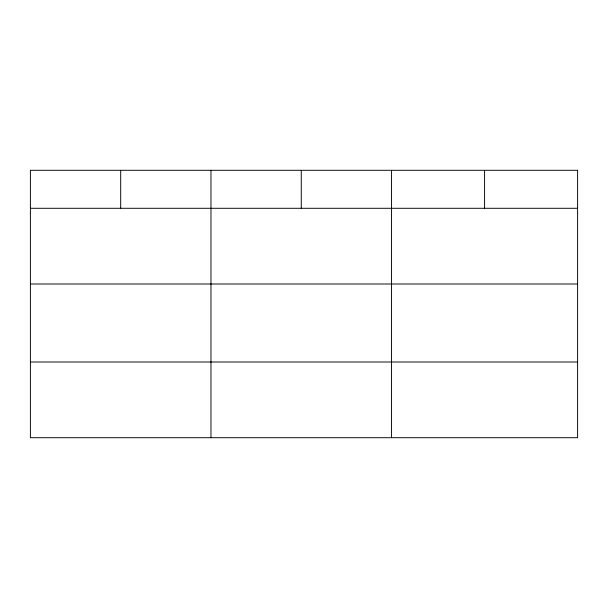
<?xml version="1.0" encoding="UTF-8"?>
<svg xmlns="http://www.w3.org/2000/svg" width="608" height="608" viewBox="0 0 608 608"><rect width="100%" height="100%" fill="white"/><g stroke="black" fill="none" stroke-linecap="round" stroke-linejoin="round"><path stroke-width="0.91" d="M30.4 208.286L577.6 208.286M30.4 283.997L577.6 283.997M30.4 362.003L577.6 362.003M484.576 170.293L484.576 208.286M391.552 170.293L391.552 437.707M301.264 170.293L301.264 208.286M210.976 170.293L210.976 437.707M120.688 170.293L120.688 208.286M577.6 170.293L30.4 170.293L30.4 437.707L577.6 437.707L577.6 170.293"/></g></svg>
